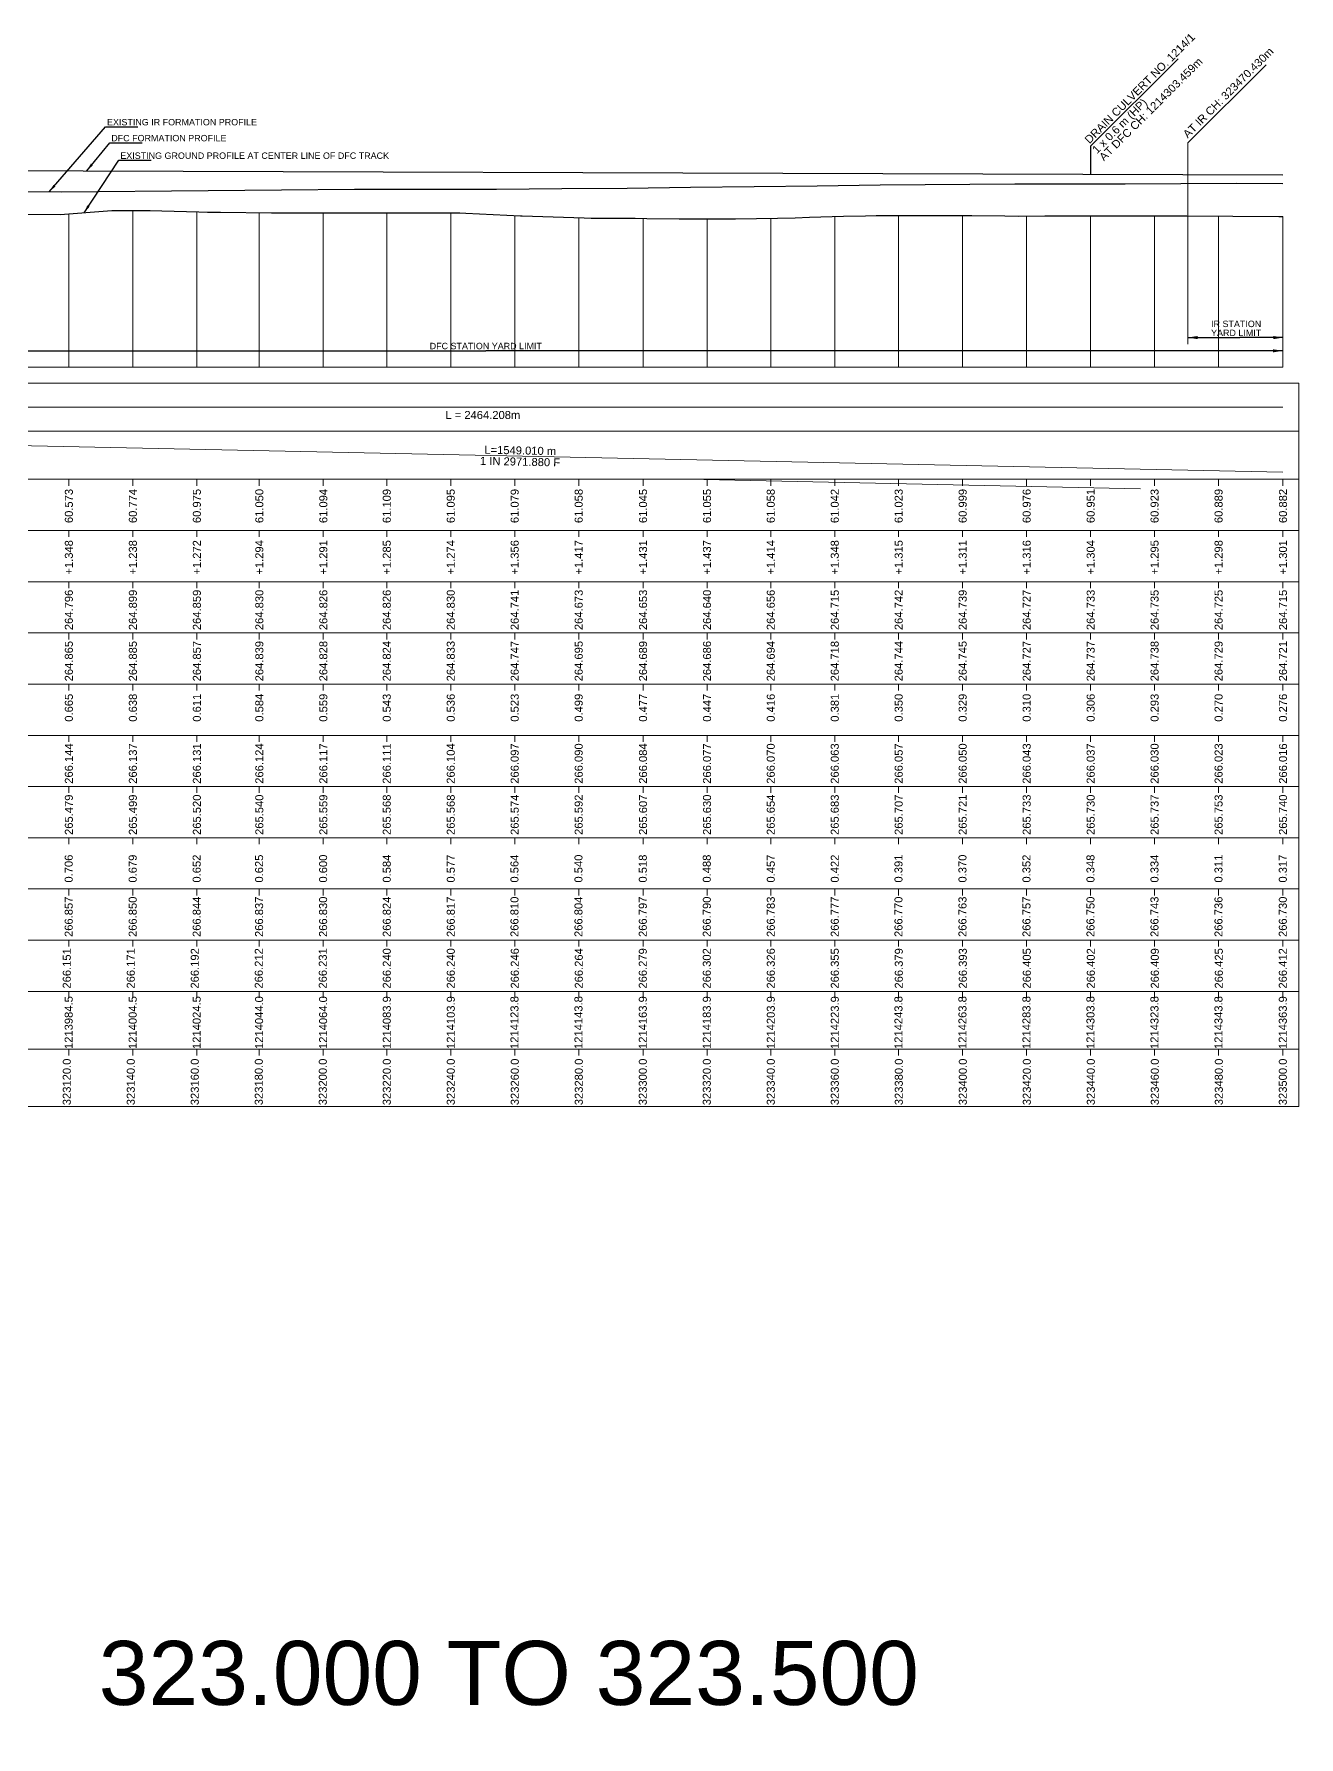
# Model space of a CAD drawing. Header units: metres. Extents: x 2905 to 23505, y -2719 to -1879.
# Drawn here: x 8110 to 8505, y -2428 to -1896 of the extents above; entities that cross this region are included whole.
import ezdxf
from ezdxf.enums import TextEntityAlignment as Align

# ---------------------------------------------------------------- set-up
doc = ezdxf.new("R2010")
doc.units = ezdxf.units.M
doc.header["$MEASUREMENT"] = 0
for name, color, linetype, lineweight in [('LS CUT FILL', 10, 'Continuous', 0), ('LS DATUM X', 7, 'Continuous', 0), ('LS EXG GL', 7, 'Continuous', 0), ('LS EXG IR CH', 7, 'Continuous', 0), ('LS EXG RL', 7, 'Continuous', 0), ('LS EXG. FL', 7, 'Continuous', 0), ('LS EXG. GL AT PRO. TOE', 7, 'Continuous', 0), ('LS FRAME', 7, 'Continuous', 0), ('LS HORIZONTAL ALIGNMENT', 10, 'Continuous', 0), ('LS PFL-EFL', 10, 'Continuous', 0), ('LS PRL-ERL', 10, 'Continuous', 0), ('LS PRO FL', 10, 'Continuous', 0), ('LS PRO. DFCC CH', 10, 'Continuous', 0), ('LS PRO. RL', 10, 'Continuous', 0), ('LS PROFILE EXG FL', 7, 'Continuous', 25), ('LS PROFILE EXG GL', 7, 'Continuous', 30), ('LS PROFILE PRO FL', 1, 'Continuous', 30), ('LS TICKS', 7, 'Continuous', 0), ('LS TRACK CENTER', 10, 'Continuous', 0), ('LS VERTICAL ALIGNMENT', 10, 'Continuous', 0), ('Profile Grid', 7, 'Continuous', 0)]:
    doc.layers.add(name, color=color, linetype=linetype, lineweight=lineweight)
for name, color, linetype in [('LS DRAIN CULVERT', 10, 'Continuous'), ('ref text', 3, 'Continuous'), ('STATION YARD LIMIT IN LS', 7, 'Continuous')]:
    doc.layers.add(name, color=color, linetype=linetype)
doc.styles.get("Standard").update_dxf_attribs({"font": 'arial.ttf'})
doc.styles.add('Style-Arial', font='arial.ttf')
doc.styles.add('StyleArial', font='arial.ttf')
doc.dimstyles.get("Standard").update_dxf_attribs({"dimtxt": 5, "dimasz": 0.18, "dimexe": 0.18, "dimexo": 0.0625, "dimgap": 0.09, "dimtad": 0, "dimtih": 1, "dimtoh": 1, "dimdec": 4, "dimzin": 0, "dimdsep": 46, "dimtxsty": 'Standard', "dimcen": 0.09, "dimadec": 0, "dimazin": 0, "dimtfac": 1, "dimtdec": 4, "dimtofl": 0, "dimtmove": 0, "dimatfit": 3, "dimfxl": 1, "dimtolj": 1, "dimtzin": 0, "dimarcsym": 0})

msp = doc.modelspace()

# ---------------------------------------------------------------- linework, layer by layer
at = {"layer": 'LS DATUM X', "color": 7, "linetype": 'Continuous', "lineweight": 0}
msp.add_line((8000, -2000), (8500.05, -2000), dxfattribs=at)
at = {"layer": 'LS DRAIN CULVERT'}
msp.add_lwpolyline([(8467.29, -1903.57), (8439.96, -1930.9), (8439.96, -1939.63)], dxfattribs=at)
at = {"layer": 'LS FRAME', "color": 7, "linetype": 'Continuous', "lineweight": 0, "flags": 128}
for points in [[(7995, -2020), (8505.05, -2020), (8505.05, -2005), (7995, -2005), (7995, -2020)], [(7995, -2035), (8505.05, -2035), (8505.05, -2020), (7995, -2020), (7995, -2035)], [(7995, -2051), (8505.05, -2051), (8505.05, -2035), (7995, -2035), (7995, -2051)], [(7995, -2067), (8505.05, -2067), (8505.05, -2051), (7995, -2051), (7995, -2067)], [(7995, -2083), (8505.05, -2083), (8505.05, -2067), (7995, -2067), (7995, -2083)], [(7995, -2099), (8505.05, -2099), (8505.05, -2083), (7995, -2083), (7995, -2099)], [(7995, -2115), (8505.05, -2115), (8505.05, -2099), (7995, -2099), (7995, -2115)], [(7995, -2131), (8505.05, -2131), (8505.05, -2115), (7995, -2115), (7995, -2131)], [(7995, -2147), (8505.05, -2147), (8505.05, -2131), (7995, -2131), (7995, -2147)], [(7995, -2163), (8505.05, -2163), (8505.05, -2147), (7995, -2147), (7995, -2163)], [(7995, -2179), (8505.05, -2179), (8505.05, -2163), (7995, -2163), (7995, -2179)], [(7995, -2195), (8505.05, -2195), (8505.05, -2179), (7995, -2179), (7995, -2195)], [(7995, -2213), (8505.05, -2213), (8505.05, -2195), (7995, -2195), (7995, -2213)], [(7995, -2231), (8505.05, -2231), (8505.05, -2213), (7995, -2213), (7995, -2231)]]:
    msp.add_lwpolyline(points, close=True, dxfattribs=at)
at = {"layer": 'LS HORIZONTAL ALIGNMENT', "lineweight": 0, "flags": 128}
msp.add_lwpolyline([(8000, -2012.5), (8500.05, -2012.5)], dxfattribs=at)
at = {"layer": 'LS PROFILE EXG FL'}
msp.add_lwpolyline([(8000, -1944.42), (8013.05, -1944.64), (8033.82, -1945.01), (8054.86, -1945.03), (8075.89, -1945.06), (8118.48, -1945.22), (8164.21, -1944.76), (8187.07, -1944.53), (8209.94, -1944.33), (8254.31, -1944.32), (8274.71, -1944.12), (8295.11, -1943.99), (8314.94, -1943.76), (8334.78, -1943.54), (8354.47, -1943.25), (8374.16, -1942.98), (8416.25, -1942.67), (8433.51, -1942.69), (8450.76, -1942.72), (8468.16, -1942.56), (8485.56, -1942.43), (8500, -1942.6)], dxfattribs=at)
at = {"layer": 'LS PROFILE EXG GL', "flags": 128}
msp.add_lwpolyline([(8107.28, -1952.15), (8117.94, -1952.24), (8134.04, -1951.05), (8139.6, -1951), (8146.03, -1951.05), (8149.68, -1951.07), (8161.24, -1951.43), (8164.01, -1951.51), (8168.08, -1951.55), (8183.93, -1951.75), (8185.39, -1951.76), (8204.62, -1951.74), (8225.89, -1951.74), (8225.99, -1951.74), (8226.09, -1951.74), (8227.26, -1951.74), (8242.82, -1951.69), (8244.67, -1951.79), (8261.79, -1952.68), (8262.34, -1952.71), (8281.69, -1953.33), (8283.84, -1953.43), (8293.32, -1953.42), (8295.32, -1953.42), (8297.62, -1953.45), (8301.28, -1953.48), (8311.37, -1953.57), (8324.1, -1953.61), (8328.98, -1953.62), (8342.1, -1953.4), (8347.66, -1953.28), (8352.06, -1953.13), (8362.7, -1952.76), (8369.57, -1952.66), (8372.95, -1952.61), (8374.93, -1952.58), (8387.45, -1952.57), (8388.24, -1952.57), (8388.54, -1952.57), (8389.6, -1952.58), (8398.08, -1952.6), (8401.92, -1952.62), (8402.79, -1952.62), (8413.12, -1952.7), (8417.5, -1952.74), (8425.67, -1952.71), (8431.18, -1952.68), (8441.88, -1952.67), (8447.62, -1952.65), (8453.4, -1952.64), (8467.13, -1952.66), (8469.99, -1952.68), (8484.36, -1952.77), (8498.79, -1952.84), (8500.05, -1952.85)], dxfattribs=at)
at = {"layer": 'LS PROFILE PRO FL'}
msp.add_lwpolyline([(8000, -1938.15), (8500.05, -1939.84)], dxfattribs=at)
at = {"layer": 'LS TICKS', "color": 7, "linetype": 'Continuous', "lineweight": 0, "flags": 128}
for points in [[(8120.65, -2037), (8120.65, -2035)], [(8140.65, -2037), (8140.65, -2035)], [(8160.65, -2037), (8160.65, -2035)], [(8180.17, -2037), (8180.17, -2035)], [(8200.17, -2037), (8200.17, -2035)], [(8219.99, -2037), (8219.99, -2035)], [(8239.99, -2037), (8239.99, -2035)], [(8259.97, -2037), (8259.97, -2035)], [(8279.97, -2037), (8279.97, -2035)], [(8300.07, -2037), (8300.07, -2035)], [(8320.07, -2037), (8320.07, -2035)], [(8339.99, -2037), (8339.99, -2035)], [(8359.99, -2037), (8359.99, -2035)], [(8379.96, -2037), (8379.96, -2035)], [(8399.96, -2037), (8399.96, -2035)], [(8419.96, -2037), (8419.96, -2035)], [(8439.96, -2037), (8439.96, -2035)], [(8459.93, -2037), (8459.93, -2035)], [(8479.93, -2037), (8479.93, -2035)], [(8500.05, -2037), (8500.05, -2035)], [(8120.65, -2053), (8120.65, -2051)], [(8140.65, -2053), (8140.65, -2051)], [(8160.65, -2053), (8160.65, -2051)], [(8180.17, -2053), (8180.17, -2051)], [(8200.17, -2053), (8200.17, -2051)], [(8219.99, -2053), (8219.99, -2051)], [(8239.99, -2053), (8239.99, -2051)], [(8259.97, -2053), (8259.97, -2051)], [(8279.97, -2053), (8279.97, -2051)], [(8300.07, -2053), (8300.07, -2051)], [(8320.07, -2053), (8320.07, -2051)], [(8339.99, -2053), (8339.99, -2051)], [(8359.99, -2053), (8359.99, -2051)], [(8379.96, -2053), (8379.96, -2051)], [(8399.96, -2053), (8399.96, -2051)], [(8419.96, -2053), (8419.96, -2051)], [(8439.96, -2053), (8439.96, -2051)], [(8459.93, -2053), (8459.93, -2051)], [(8479.93, -2053), (8479.93, -2051)], [(8500.05, -2053), (8500.05, -2051)], [(8120.65, -2069), (8120.65, -2067)], [(8140.65, -2069), (8140.65, -2067)], [(8160.65, -2069), (8160.65, -2067)], [(8180.17, -2069), (8180.17, -2067)], [(8200.17, -2069), (8200.17, -2067)], [(8219.99, -2069), (8219.99, -2067)], [(8239.99, -2069), (8239.99, -2067)], [(8259.97, -2069), (8259.97, -2067)], [(8279.97, -2069), (8279.97, -2067)], [(8300.07, -2069), (8300.07, -2067)], [(8320.07, -2069), (8320.07, -2067)], [(8339.99, -2069), (8339.99, -2067)], [(8359.99, -2069), (8359.99, -2067)], [(8379.96, -2069), (8379.96, -2067)], [(8399.96, -2069), (8399.96, -2067)], [(8419.96, -2069), (8419.96, -2067)], [(8439.96, -2069), (8439.96, -2067)], [(8459.93, -2069), (8459.93, -2067)], [(8479.93, -2069), (8479.93, -2067)], [(8500.05, -2069), (8500.05, -2067)], [(8120.65, -2085), (8120.65, -2083)], [(8140.65, -2085), (8140.65, -2083)], [(8160.65, -2085), (8160.65, -2083)], [(8180.17, -2085), (8180.17, -2083)], [(8200.17, -2085), (8200.17, -2083)], [(8219.99, -2085), (8219.99, -2083)], [(8239.99, -2085), (8239.99, -2083)], [(8259.97, -2085), (8259.97, -2083)], [(8279.97, -2085), (8279.97, -2083)], [(8300.07, -2085), (8300.07, -2083)], [(8320.07, -2085), (8320.07, -2083)], [(8339.99, -2085), (8339.99, -2083)], [(8359.99, -2085), (8359.99, -2083)], [(8379.96, -2085), (8379.96, -2083)], [(8399.96, -2085), (8399.96, -2083)], [(8419.96, -2085), (8419.96, -2083)], [(8439.96, -2085), (8439.96, -2083)], [(8459.93, -2085), (8459.93, -2083)], [(8479.93, -2085), (8479.93, -2083)], [(8500.05, -2085), (8500.05, -2083)], [(8120.65, -2101), (8120.65, -2099)], [(8140.65, -2101), (8140.65, -2099)], [(8160.65, -2101), (8160.65, -2099)], [(8180.17, -2101), (8180.17, -2099)], [(8200.17, -2101), (8200.17, -2099)], [(8219.99, -2101), (8219.99, -2099)], [(8239.99, -2101), (8239.99, -2099)], [(8259.97, -2101), (8259.97, -2099)], [(8279.97, -2101), (8279.97, -2099)], [(8300.07, -2101), (8300.07, -2099)], [(8320.07, -2101), (8320.07, -2099)], [(8339.99, -2101), (8339.99, -2099)], [(8359.99, -2101), (8359.99, -2099)], [(8379.96, -2101), (8379.96, -2099)], [(8399.96, -2101), (8399.96, -2099)], [(8419.96, -2101), (8419.96, -2099)], [(8439.96, -2101), (8439.96, -2099)], [(8459.93, -2101), (8459.93, -2099)], [(8479.93, -2101), (8479.93, -2099)], [(8500.05, -2101), (8500.05, -2099)], [(8120.65, -2117), (8120.65, -2115)], [(8140.65, -2117), (8140.65, -2115)], [(8160.65, -2117), (8160.65, -2115)], [(8180.17, -2117), (8180.17, -2115)], [(8200.17, -2117), (8200.17, -2115)], [(8219.99, -2117), (8219.99, -2115)], [(8239.99, -2117), (8239.99, -2115)], [(8259.97, -2117), (8259.97, -2115)], [(8279.97, -2117), (8279.97, -2115)], [(8300.07, -2117), (8300.07, -2115)], [(8320.07, -2117), (8320.07, -2115)], [(8339.99, -2117), (8339.99, -2115)], [(8359.99, -2117), (8359.99, -2115)], [(8379.96, -2117), (8379.96, -2115)], [(8399.96, -2117), (8399.96, -2115)], [(8419.96, -2117), (8419.96, -2115)], [(8439.96, -2117), (8439.96, -2115)], [(8459.93, -2117), (8459.93, -2115)], [(8479.93, -2117), (8479.93, -2115)], [(8500.05, -2117), (8500.05, -2115)], [(8120.65, -2133), (8120.65, -2131)], [(8140.65, -2133), (8140.65, -2131)], [(8160.65, -2133), (8160.65, -2131)], [(8180.17, -2133), (8180.17, -2131)], [(8200.17, -2133), (8200.17, -2131)], [(8219.99, -2133), (8219.99, -2131)], [(8239.99, -2133), (8239.99, -2131)], [(8259.97, -2133), (8259.97, -2131)], [(8279.97, -2133), (8279.97, -2131)], [(8300.07, -2133), (8300.07, -2131)], [(8320.07, -2133), (8320.07, -2131)], [(8339.99, -2133), (8339.99, -2131)], [(8359.99, -2133), (8359.99, -2131)], [(8379.96, -2133), (8379.96, -2131)], [(8399.96, -2133), (8399.96, -2131)], [(8419.96, -2133), (8419.96, -2131)], [(8439.96, -2133), (8439.96, -2131)], [(8459.93, -2133), (8459.93, -2131)], [(8479.93, -2133), (8479.93, -2131)], [(8500.05, -2133), (8500.05, -2131)], [(8120.65, -2149), (8120.65, -2147)], [(8140.65, -2149), (8140.65, -2147)], [(8160.65, -2149), (8160.65, -2147)], [(8180.17, -2149), (8180.17, -2147)], [(8200.17, -2149), (8200.17, -2147)], [(8219.99, -2149), (8219.99, -2147)], [(8239.99, -2149), (8239.99, -2147)], [(8259.97, -2149), (8259.97, -2147)], [(8279.97, -2149), (8279.97, -2147)], [(8300.07, -2149), (8300.07, -2147)], [(8320.07, -2149), (8320.07, -2147)], [(8339.99, -2149), (8339.99, -2147)], [(8359.99, -2149), (8359.99, -2147)], [(8379.96, -2149), (8379.96, -2147)], [(8399.96, -2149), (8399.96, -2147)], [(8419.96, -2149), (8419.96, -2147)], [(8439.96, -2149), (8439.96, -2147)], [(8459.93, -2149), (8459.93, -2147)], [(8479.93, -2149), (8479.93, -2147)], [(8500.05, -2149), (8500.05, -2147)], [(8120.65, -2165), (8120.65, -2163)], [(8140.65, -2165), (8140.65, -2163)], [(8160.65, -2165), (8160.65, -2163)], [(8180.17, -2165), (8180.17, -2163)], [(8200.17, -2165), (8200.17, -2163)], [(8219.99, -2165), (8219.99, -2163)], [(8239.99, -2165), (8239.99, -2163)], [(8259.97, -2165), (8259.97, -2163)], [(8279.97, -2165), (8279.97, -2163)], [(8300.07, -2165), (8300.07, -2163)], [(8320.07, -2165), (8320.07, -2163)], [(8339.99, -2165), (8339.99, -2163)], [(8359.99, -2165), (8359.99, -2163)], [(8379.96, -2165), (8379.96, -2163)], [(8399.96, -2165), (8399.96, -2163)], [(8419.96, -2165), (8419.96, -2163)], [(8439.96, -2165), (8439.96, -2163)], [(8459.93, -2165), (8459.93, -2163)], [(8479.93, -2165), (8479.93, -2163)], [(8500.05, -2165), (8500.05, -2163)], [(8120.65, -2181), (8120.65, -2179)], [(8140.65, -2181), (8140.65, -2179)], [(8160.65, -2181), (8160.65, -2179)], [(8180.17, -2181), (8180.17, -2179)], [(8200.17, -2181), (8200.17, -2179)], [(8219.99, -2181), (8219.99, -2179)], [(8239.99, -2181), (8239.99, -2179)], [(8259.97, -2181), (8259.97, -2179)], [(8279.97, -2181), (8279.97, -2179)], [(8300.07, -2181), (8300.07, -2179)], [(8320.07, -2181), (8320.07, -2179)], [(8339.99, -2181), (8339.99, -2179)], [(8359.99, -2181), (8359.99, -2179)], [(8379.96, -2181), (8379.96, -2179)], [(8399.96, -2181), (8399.96, -2179)], [(8419.96, -2181), (8419.96, -2179)], [(8439.96, -2181), (8439.96, -2179)], [(8459.93, -2181), (8459.93, -2179)], [(8479.93, -2181), (8479.93, -2179)], [(8500.05, -2181), (8500.05, -2179)], [(8120.65, -2197), (8120.65, -2195)], [(8140.65, -2197), (8140.65, -2195)], [(8160.65, -2197), (8160.65, -2195)], [(8180.17, -2197), (8180.17, -2195)], [(8200.17, -2197), (8200.17, -2195)], [(8219.99, -2197), (8219.99, -2195)], [(8239.99, -2197), (8239.99, -2195)], [(8259.97, -2197), (8259.97, -2195)], [(8279.97, -2197), (8279.97, -2195)], [(8300.07, -2197), (8300.07, -2195)], [(8320.07, -2197), (8320.07, -2195)], [(8339.99, -2197), (8339.99, -2195)], [(8359.99, -2197), (8359.99, -2195)], [(8379.96, -2197), (8379.96, -2195)], [(8399.96, -2197), (8399.96, -2195)], [(8419.96, -2197), (8419.96, -2195)], [(8439.96, -2197), (8439.96, -2195)], [(8459.93, -2197), (8459.93, -2195)], [(8479.93, -2197), (8479.93, -2195)], [(8500.05, -2197), (8500.05, -2195)], [(8120.65, -2215), (8120.65, -2213)], [(8140.65, -2215), (8140.65, -2213)], [(8160.65, -2215), (8160.65, -2213)], [(8180.17, -2215), (8180.17, -2213)], [(8200.17, -2215), (8200.17, -2213)], [(8219.99, -2215), (8219.99, -2213)], [(8239.99, -2215), (8239.99, -2213)], [(8259.97, -2215), (8259.97, -2213)], [(8279.97, -2215), (8279.97, -2213)], [(8300.07, -2215), (8300.07, -2213)], [(8320.07, -2215), (8320.07, -2213)], [(8339.99, -2215), (8339.99, -2213)], [(8359.99, -2215), (8359.99, -2213)], [(8379.96, -2215), (8379.96, -2213)], [(8399.96, -2215), (8399.96, -2213)], [(8419.96, -2215), (8419.96, -2213)], [(8439.96, -2215), (8439.96, -2213)], [(8459.93, -2215), (8459.93, -2213)], [(8479.93, -2215), (8479.93, -2213)], [(8500.05, -2215), (8500.05, -2213)]]:
    msp.add_lwpolyline(points, dxfattribs=at)
at = {"layer": 'LS VERTICAL ALIGNMENT', "linetype": 'Continuous', "lineweight": 0, "flags": 128}
for points in [[(8000, -2022.25), (8500.05, -2032.75)], [(8314.15, -2035), (8455.53, -2037.97)]]:
    msp.add_lwpolyline(points, dxfattribs=at)
at = {"layer": 'Profile Grid', "linetype": 'Continuous', "lineweight": 0, "flags": 128}
for points in [[(8120.65, -2000), (8120.65, -1952.04)], [(8140.65, -2000), (8140.65, -1951.01)], [(8160.65, -2000), (8160.65, -1951.41)], [(8180.17, -2000), (8180.17, -1951.7)], [(8200.17, -2000), (8200.17, -1951.74)], [(8219.99, -2000), (8219.99, -1951.74)], [(8239.99, -2000), (8239.99, -1951.7)], [(8259.97, -2000), (8259.97, -1952.59)], [(8379.96, -2000), (8379.96, -1952.58)], [(8399.96, -2000), (8399.96, -1952.61)], [(8439.96, -2000), (8439.96, -1952.67)], [(8459.93, -2000), (8459.93, -1952.65)], [(8279.97, -2000), (8279.97, -1953.27)], [(8300.07, -2000), (8300.07, -1953.47)], [(8320.07, -2000), (8320.07, -1953.6)], [(8339.99, -2000), (8339.99, -1953.44)], [(8359.99, -2000), (8359.99, -1952.85)], [(8419.96, -2000), (8419.96, -1952.73)], [(8479.93, -2000), (8479.93, -1952.75)], [(8500.05, -2000), (8500.05, -1952.85)]]:
    msp.add_lwpolyline(points, dxfattribs=at)
at = {"layer": 'STATION YARD LIMIT IN LS', "lineweight": 15}
msp.add_lwpolyline([(8470.37, -1992.82), (8470.37, -1933.69), (8470.37, -1929.91), (8494.81, -1905.46)], dxfattribs=at)

# ---------------------------------------------------------------- texts
at = {"layer": 'LS CUT FILL', "color": 1, "lineweight": 0, "style": 'Style-Arial'}
for s, p in [('+1.348', (8120.65, -2054)), ('+1.238', (8140.65, -2054)), ('+1.272', (8160.65, -2054)), ('+1.294', (8180.17, -2054)), ('+1.291', (8200.17, -2054)), ('+1.285', (8219.99, -2054)), ('+1.274', (8239.99, -2054)), ('+1.356', (8259.97, -2054)), ('+1.417', (8279.97, -2054)), ('+1.431', (8300.07, -2054)), ('+1.437', (8320.07, -2054)), ('+1.414', (8339.99, -2054)), ('+1.348', (8359.99, -2054)), ('+1.315', (8379.96, -2054)), ('+1.311', (8399.96, -2054)), ('+1.316', (8419.96, -2054)), ('+1.304', (8439.96, -2054)), ('+1.295', (8459.93, -2054)), ('+1.298', (8479.93, -2054)), ('+1.301', (8500.05, -2054))]:
    msp.add_text(s, height=2.5, rotation=90, dxfattribs=at).set_placement(p, align=Align.MIDDLE_RIGHT)
at = {"layer": 'LS DRAIN CULVERT'}
for s, p in [('DRAIN CULVERT NO. 1214/1', (8439.58, -1930.3)), ('AT DFC CH: 1214303.459m', (8444.13, -1935.73)), ('1 x 0.6 m (HP)', (8441.93, -1933.44))]:
    msp.add_text(s, height=2.5, rotation=44.9599, dxfattribs=at).set_placement(p)
at = {"layer": 'LS EXG GL', "lineweight": 0, "style": 'Style-Arial'}
for s, p in [('264.796', (8120.65, -2069.5)), ('264.899', (8140.65, -2069.5)), ('264.859', (8160.65, -2069.5)), ('264.830', (8180.17, -2069.5)), ('264.826', (8200.17, -2069.5)), ('264.826', (8219.99, -2069.5)), ('264.830', (8239.99, -2069.5)), ('264.741', (8259.97, -2069.5)), ('264.673', (8279.97, -2069.5)), ('264.653', (8300.07, -2069.5)), ('264.640', (8320.07, -2069.5)), ('264.656', (8339.99, -2069.5)), ('264.715', (8359.99, -2069.5)), ('264.742', (8379.96, -2069.5)), ('264.739', (8399.96, -2069.5)), ('264.727', (8419.96, -2069.5)), ('264.733', (8439.96, -2069.5)), ('264.735', (8459.93, -2069.5)), ('264.725', (8479.93, -2069.5)), ('264.715', (8500.05, -2069.5))]:
    msp.add_text(s, height=2.5, rotation=90, dxfattribs=at).set_placement(p, align=Align.MIDDLE_RIGHT)
at = {"layer": 'LS EXG IR CH', "style": 'Style-Arial'}
for s, p in [('323120.0', (8120, -2216)), ('323140.0', (8140, -2216)), ('323160.0', (8160, -2216)), ('323180.0', (8180, -2216)), ('323200.0', (8200, -2216)), ('323220.0', (8220, -2216)), ('323240.0', (8240, -2216)), ('323260.0', (8260, -2216)), ('323280.0', (8280, -2216)), ('323300.0', (8300, -2216)), ('323320.0', (8320, -2216)), ('323340.0', (8340, -2216)), ('323360.0', (8360, -2216)), ('323380.0', (8380, -2216)), ('323400.0', (8400, -2216)), ('323420.0', (8420, -2216)), ('323440.0', (8440, -2216)), ('323460.0', (8460, -2216)), ('323480.0', (8480, -2216)), ('323500.0', (8500, -2216))]:
    msp.add_text(s, height=2.5, rotation=90, dxfattribs=at).set_placement(p, align=Align.MIDDLE_RIGHT)
at = {"layer": 'LS EXG RL', "style": 'Style-Arial'}
for s, p in [('266.151', (8120, -2181.5)), ('266.171', (8140, -2181.5)), ('266.192', (8160, -2181.5)), ('266.212', (8180, -2181.5)), ('266.231', (8200, -2181.5)), ('266.240', (8220, -2181.5)), ('266.240', (8240, -2181.5)), ('266.246', (8260, -2181.5)), ('266.264', (8280, -2181.5)), ('266.279', (8300, -2181.5)), ('266.302', (8320, -2181.5)), ('266.326', (8340, -2181.5)), ('266.355', (8360, -2181.5)), ('266.379', (8380, -2181.5)), ('266.393', (8400, -2181.5)), ('266.405', (8420, -2181.5)), ('266.402', (8440, -2181.5)), ('266.409', (8460, -2181.5)), ('266.425', (8480, -2181.5)), ('266.412', (8500, -2181.5))]:
    msp.add_text(s, height=2.5, rotation=90, dxfattribs=at).set_placement(p, align=Align.MIDDLE_RIGHT)
at = {"layer": 'LS EXG. FL'}
for s, p in [('265.574', (8259.97, -2133.5)), ('265.654', (8339.99, -2133.5)), ('265.479', (8120.65, -2133.5)), ('265.499', (8140.65, -2133.5)), ('265.520', (8160.65, -2133.5)), ('265.540', (8180.17, -2133.5)), ('265.559', (8200.17, -2133.5)), ('265.568', (8219.99, -2133.5)), ('265.568', (8239.99, -2133.5)), ('265.592', (8279.97, -2133.5)), ('265.607', (8300.07, -2133.5)), ('265.630', (8320.07, -2133.5)), ('265.683', (8359.99, -2133.5)), ('265.707', (8379.96, -2133.5)), ('265.721', (8399.96, -2133.5)), ('265.733', (8419.96, -2133.5)), ('265.730', (8439.96, -2133.5)), ('265.737', (8459.93, -2133.5)), ('265.753', (8479.93, -2133.5)), ('265.740', (8500.05, -2133.5))]:
    msp.add_text(s, height=2.5, rotation=90, dxfattribs=at).set_placement(p, align=Align.MIDDLE_RIGHT)
at = {"layer": 'LS EXG. GL AT PRO. TOE'}
for s, p in [('264.865', (8120.65, -2085.5)), ('264.885', (8140.65, -2085.5)), ('264.857', (8160.65, -2085.5)), ('264.839', (8180.17, -2085.5)), ('264.828', (8200.17, -2085.5)), ('264.824', (8219.99, -2085.5)), ('264.833', (8239.99, -2085.5)), ('264.747', (8259.97, -2085.5)), ('264.695', (8279.97, -2085.5)), ('264.689', (8300.07, -2085.5)), ('264.686', (8320.07, -2085.5)), ('264.694', (8339.99, -2085.5)), ('264.718', (8359.99, -2085.5)), ('264.744', (8379.96, -2085.5)), ('264.745', (8399.96, -2085.5)), ('264.727', (8419.96, -2085.5)), ('264.737', (8439.96, -2085.5)), ('264.738', (8459.93, -2085.5)), ('264.729', (8479.93, -2085.5)), ('264.721', (8500.05, -2085.5))]:
    msp.add_text(s, height=2.5, rotation=90, dxfattribs=at).set_placement(p, align=Align.MIDDLE_RIGHT)
at = {"layer": 'LS HORIZONTAL ALIGNMENT', "lineweight": 0, "insert": (8250.02, -2014.92), "char_height": 2.5, "attachment_point": 5, "line_spacing_factor": 0.6, "style": 'Style-Arial'}
msp.add_mtext('L = 2464.208m', dxfattribs=at)
at = {"layer": 'LS PFL-EFL'}
for s, p in [('0.665', (8120.65, -2102)), ('0.638', (8140.65, -2102)), ('0.611', (8160.65, -2102)), ('0.584', (8180.17, -2102)), ('0.559', (8200.17, -2102)), ('0.543', (8219.99, -2102)), ('0.536', (8239.99, -2102)), ('0.523', (8259.97, -2102)), ('0.499', (8279.97, -2102)), ('0.477', (8300.07, -2102)), ('0.447', (8320.07, -2102)), ('0.416', (8339.99, -2102)), ('0.381', (8359.99, -2102)), ('0.350', (8379.96, -2102)), ('0.329', (8399.96, -2102)), ('0.310', (8419.96, -2102)), ('0.306', (8439.96, -2102)), ('0.293', (8459.93, -2102)), ('0.270', (8479.93, -2102)), ('0.276', (8500.05, -2102))]:
    msp.add_text(s, height=2.5, rotation=90, dxfattribs=at).set_placement(p, align=Align.MIDDLE_RIGHT)
at = {"layer": 'LS PRL-ERL'}
for s, p in [('0.706', (8121.85, -2161)), ('0.679', (8141.85, -2161)), ('0.652', (8161.85, -2161)), ('0.625', (8181.35, -2161)), ('0.600', (8201.35, -2161)), ('0.584', (8221.25, -2161)), ('0.577', (8241.25, -2161)), ('0.564', (8261.15, -2161)), ('0.540', (8281.15, -2161)), ('0.518', (8301.25, -2161)), ('0.488', (8321.25, -2161)), ('0.457', (8341.25, -2161)), ('0.422', (8361.25, -2161)), ('0.391', (8381.15, -2161)), ('0.370', (8401.15, -2161)), ('0.352', (8421.15, -2161)), ('0.348', (8441.15, -2161)), ('0.334', (8461.15, -2161)), ('0.311', (8481.15, -2161)), ('0.317', (8501.25, -2161))]:
    msp.add_text(s, height=2.5, rotation=90, dxfattribs=at).set_placement(p)
at = {"layer": 'LS PRO FL', "color": 1, "lineweight": 0, "style": 'Style-Arial'}
for s, p in [('266.144', (8120.65, -2117.5)), ('266.124', (8180.17, -2117.5)), ('266.104', (8239.99, -2117.5)), ('266.090', (8279.97, -2117.5)), ('266.084', (8300.07, -2117.5)), ('266.070', (8339.99, -2117.5)), ('266.050', (8399.96, -2117.5)), ('266.030', (8459.93, -2117.5)), ('266.137', (8140.65, -2117.5)), ('266.131', (8160.65, -2117.5)), ('266.117', (8200.17, -2117.5)), ('266.111', (8219.99, -2117.5)), ('266.097', (8259.97, -2117.5)), ('266.077', (8320.07, -2117.5)), ('266.063', (8359.99, -2117.5)), ('266.057', (8379.96, -2117.5)), ('266.043', (8419.96, -2117.5)), ('266.037', (8439.96, -2117.5)), ('266.023', (8479.93, -2117.5)), ('266.016', (8500.05, -2117.5))]:
    msp.add_text(s, height=2.5, rotation=90, dxfattribs=at).set_placement(p, align=Align.MIDDLE_RIGHT)
at = {"layer": 'LS PRO. DFCC CH'}
for s, p in [('1213984.5', (8121.85, -2213)), ('1214004.5', (8141.85, -2213)), ('1214024.5', (8161.85, -2213)), ('1214044.0', (8181.35, -2213)), ('1214064.0', (8201.35, -2213)), ('1214083.9', (8221.25, -2213)), ('1214103.9', (8241.25, -2213)), ('1214123.8', (8261.15, -2213)), ('1214143.8', (8281.15, -2213)), ('1214163.9', (8301.25, -2213)), ('1214183.9', (8321.25, -2213)), ('1214203.9', (8341.25, -2213)), ('1214223.9', (8361.25, -2213)), ('1214243.8', (8381.15, -2213)), ('1214263.8', (8401.15, -2213)), ('1214283.8', (8421.15, -2213)), ('1214303.8', (8441.15, -2213)), ('1214323.8', (8461.15, -2213)), ('1214343.8', (8481.15, -2213)), ('1214363.9', (8501.25, -2213))]:
    msp.add_text(s, height=2.5, rotation=90, dxfattribs=at).set_placement(p)
at = {"layer": 'LS PRO. RL'}
for s, p in [('266.850', (8141.85, -2178)), ('266.844', (8161.85, -2178)), ('266.830', (8201.35, -2178)), ('266.824', (8221.25, -2178)), ('266.810', (8261.15, -2178)), ('266.804', (8281.15, -2178)), ('266.790', (8321.25, -2178)), ('266.770', (8381.15, -2178)), ('266.750', (8441.15, -2178)), ('266.730', (8501.25, -2178)), ('266.857', (8121.85, -2178)), ('266.837', (8181.35, -2178)), ('266.817', (8241.25, -2178)), ('266.797', (8301.25, -2178)), ('266.783', (8341.25, -2178)), ('266.777', (8361.25, -2178)), ('266.763', (8401.15, -2178)), ('266.757', (8421.15, -2178)), ('266.743', (8461.15, -2178)), ('266.736', (8481.15, -2178))]:
    msp.add_text(s, height=2.5, rotation=90, dxfattribs=at).set_placement(p)
at = {"layer": 'LS PROFILE EXG FL', "color": 7, "linetype": 'Continuous', "lineweight": 0, "style": 'Style-Arial'}
msp.add_text('EXISTING IR FORMATION PROFILE', height=2, dxfattribs=at).set_placement((8132.58, -1924.4))
at = {"layer": 'LS PROFILE EXG GL', "color": 7, "lineweight": 0, "style": 'Style-Arial'}
msp.add_text('EXISTING GROUND PROFILE AT CENTER LINE OF DFC TRACK', height=2, dxfattribs=at).set_placement((8136.73, -1934.87, 0))
at = {"layer": 'LS PROFILE PRO FL', "style": 'Style-Arial'}
msp.add_text(' DFC FORMATION PROFILE', height=2, dxfattribs=at).set_placement((8133.13, -1929.39, 0))
at = {"layer": 'LS TRACK CENTER'}
for s, p in [('60.573', (8120.65, -2038)), ('60.774', (8140.65, -2038)), ('60.975', (8160.65, -2038)), ('61.050', (8180.17, -2038)), ('61.094', (8200.17, -2038)), ('61.109', (8219.99, -2038)), ('61.095', (8239.99, -2038)), ('61.079', (8259.97, -2038)), ('61.058', (8279.97, -2038)), ('61.045', (8300.07, -2038)), ('61.055', (8320.07, -2038)), ('61.058', (8339.99, -2038)), ('61.042', (8359.99, -2038)), ('61.023', (8379.96, -2038)), ('60.999', (8399.96, -2038)), ('60.976', (8419.96, -2038)), ('60.951', (8439.96, -2038)), ('60.923', (8459.93, -2038)), ('60.889', (8479.93, -2038)), ('60.882', (8500.05, -2038))]:
    msp.add_text(s, height=2.5, rotation=90, dxfattribs=at).set_placement(p, align=Align.MIDDLE_RIGHT)
at = {"layer": 'LS VERTICAL ALIGNMENT', "lineweight": 0, "insert": (8261.68, -2027.74), "char_height": 2.5, "attachment_point": 5, "rotation": 358.7971, "line_spacing_factor": 0.84, "style": 'Style-Arial'}
msp.add_mtext('L=1549.010 m\\P1 IN 2971.880 F', dxfattribs=at)
at = {"layer": 'ref text', "color": 3, "insert": (8130, -2418.23), "char_height": 20, "width": 256.3165, "attachment_point": 7, "bg_fill": 3, "box_fill_scale": 1.5, "bg_fill_color": 256, "bg_fill_transparency": 0}
msp.add_mtext('323.000 TO 323.500', dxfattribs=at)
at = {"layer": 'STATION YARD LIMIT IN LS', "lineweight": 15, "style": 'StyleArial'}
msp.add_text('AT IR CH: 323470.430m', height=2.5, rotation=45, dxfattribs=at).set_placement((8470.3, -1928.59))
at = {"layer": 'STATION YARD LIMIT IN LS', "lineweight": 15, "insert": (8485.43, -1987.84), "char_height": 2, "width": 19.8716, "attachment_point": 5, "rotation": 0, "line_spacing_factor": 0.84, "style": 'Style-Arial'}
msp.add_mtext('IR STATION YARD LIMIT', dxfattribs=at)
at = {"layer": 'STATION YARD LIMIT IN LS', "color": 10, "lineweight": 15, "insert": (8250.95, -1993.36), "char_height": 2, "attachment_point": 5, "rotation": 0, "line_spacing_factor": 0.84, "style": 'Style-Arial'}
msp.add_mtext('DFC STATION YARD LIMIT', dxfattribs=at)

# ---------------------------------------------------------------- leaders
at = {"layer": 'LS PROFILE EXG FL', "color": 7, "lineweight": -3}
msp.add_leader([(8114.54, -1945.13), (8132.07, -1924.86), (8142.21, -1924.86)], dimstyle='Standard', override={"dimasz": 2.5, "dimexe": 0.25, "dimexo": 0.25, "dimgap": 0.25, "dimtad": 0, "dimtih": 0, "dimtoh": 0, "dimzin": 11, "dimadec": 4, "dimazin": 3, "dimatfit": 1, "dimfrac": 2, "dimtolj": 0, "dimtzin": 11}, dxfattribs=at)
at = {"layer": 'LS PROFILE EXG GL', "color": 7, "lineweight": -3}
msp.add_leader([(8125.4, -1951.69, 0), (8136.22, -1935.32, 0), (8146.36, -1935.32, 0)], dimstyle='Standard', override={"dimasz": 2.5, "dimexe": 0.25, "dimexo": 0.25, "dimgap": 0.25, "dimtad": 0, "dimtih": 0, "dimtoh": 0, "dimzin": 11, "dimadec": 4, "dimazin": 3, "dimatfit": 1, "dimfrac": 2, "dimtolj": 0, "dimtzin": 11}, dxfattribs=at)
at = {"layer": 'LS PROFILE PRO FL', "lineweight": -3}
msp.add_leader([(8126.26, -1938.58, 0), (8133.41, -1929.85, 0), (8143.55, -1929.85, 0)], dimstyle='Standard', override={"dimasz": 2.5, "dimexe": 0.25, "dimexo": 0.25, "dimgap": 0.25, "dimtad": 0, "dimtih": 0, "dimtoh": 0, "dimzin": 11, "dimadec": 4, "dimazin": 3, "dimatfit": 1, "dimfrac": 2, "dimtolj": 0, "dimtzin": 11}, dxfattribs=at)
at = {"layer": 'STATION YARD LIMIT IN LS', "color": 10, "lineweight": 15}
for points in [[(8000, -1994.85), (8250.95, -1994.85)], [(8499.91, -1994.85), (8250.95, -1994.85)]]:
    msp.add_leader(points, dimstyle='Standard', override={"dimasz": 3}, dxfattribs=at)
at = {"layer": 'STATION YARD LIMIT IN LS', "lineweight": 15}
for points in [[(8470.37, -1990.71), (8486.59, -1990.71)], [(8500.05, -1990.71), (8486.59, -1990.71)]]:
    msp.add_leader(points, dimstyle='Standard', override={"dimasz": 3}, dxfattribs=at)

doc.saveas('drawing.dxf')
